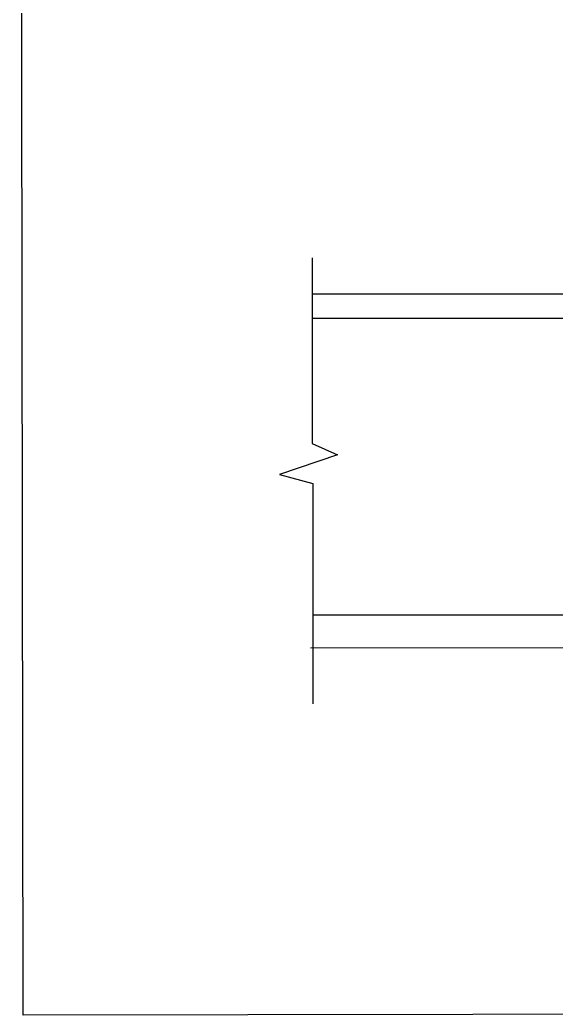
# Model space of a CAD drawing. Header units: millimetres. Extents: x 5124 to 3414126, y 2311 to 10524662.
# Drawn here: x 3381297 to 3385408, y 10506496 to 10514121 of the extents above; entities that cross this region are included whole.
import ezdxf

# ---------------------------------------------------------------- set-up
doc = ezdxf.new("R2010")
doc.units = ezdxf.units.MM
doc.header["$MEASUREMENT"] = 0
doc.layers.add('DRAWING', color=7, linetype='Continuous')

msp = doc.modelspace()

# ---------------------------------------------------------------- linework, layer by layer
at = {"layer": 'DRAWING'}
msp.add_lwpolyline([(3381297.2, 10524614.6), (3414042.4, 10524661.5), (3414068.3, 10506542.5), (3381323.1, 10506495.6)], close=True, dxfattribs=at)
for points in [[(3383538.9, 10512296.8), (3383538.9, 10510876.3), (3383731.7, 10510787.8), (3383288.3, 10510639), (3383543.4, 10510569.8), (3383543.4, 10508881.1)], [(3383543.4, 10512021.9), (3399165.8, 10512021.9)], [(3383543.4, 10511836.7), (3399165.8, 10511836.7)], [(3383543.4, 10509562.7), (3399165.8, 10509562.7)], [(3396846.7, 10509316.6), (3396667.2, 10509053.4), (3395670.4, 10509053.4), (3395492.3, 10509312.3), (3386909.1, 10509312.3), (3386741.6, 10509048.9), (3385744.9, 10509047.7), (3385571, 10509310.4), (3383526, 10509307.9)]]:
    msp.add_lwpolyline(points, dxfattribs=at)

doc.saveas('drawing.dxf')
